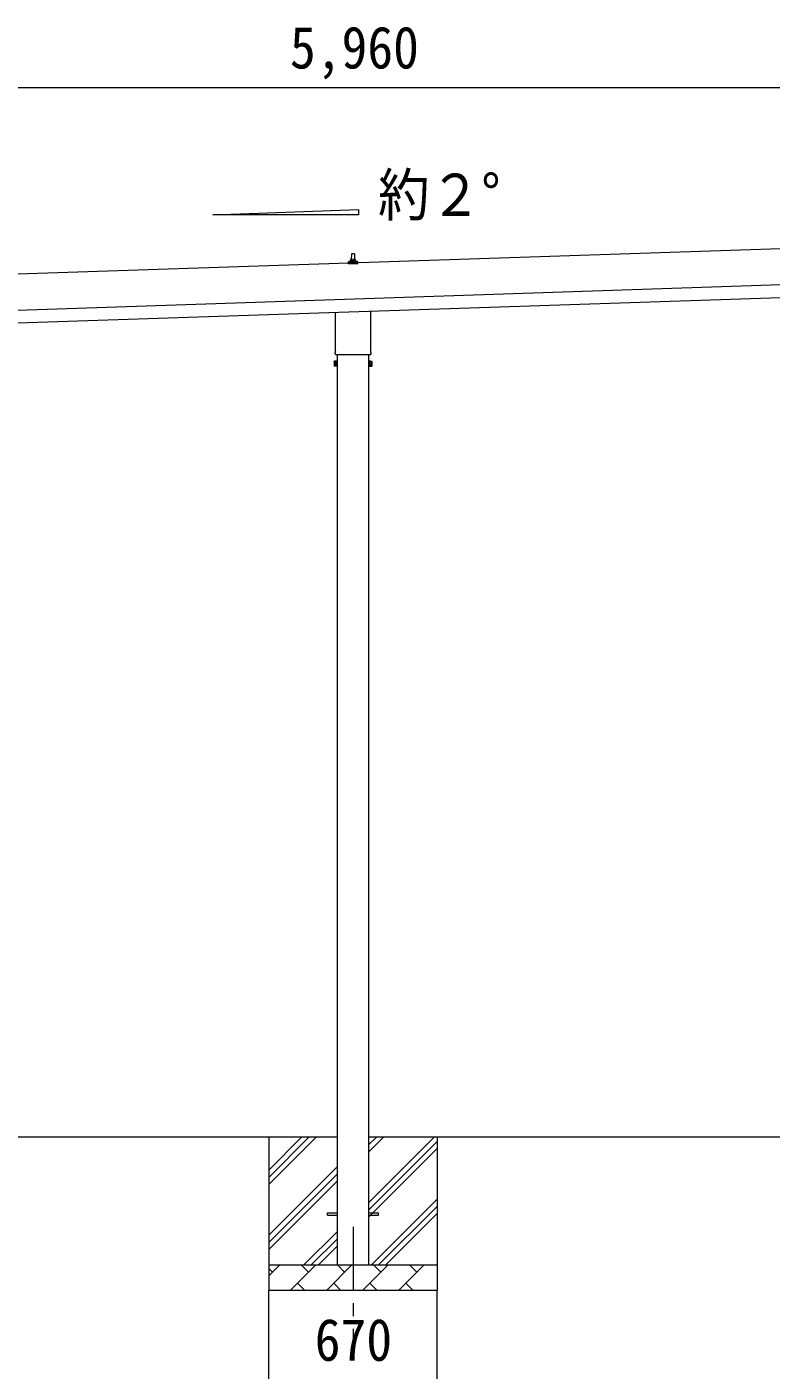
# Model space of a CAD drawing. Units: millimetres at full size, sheet at 1:50; details may follow other scales. Extents: x -14053 to 14053, y -9700 to 9700.
# Drawn here: x 2977 to 5892, y -6582 to -1321 of the extents above; entities that cross this region are included whole.
import ezdxf
from ezdxf.enums import TextEntityAlignment as Align

# ---------------------------------------------------------------- set-up
doc = ezdxf.new("R2010")
doc.units = ezdxf.units.MM
doc.header["$LTSCALE"] = 50
doc.linetypes.add('CHAIN1', pattern=[8, 5, -1, 1, -1])
for name, color, linetype, lineweight in [('0-0_0', 7, 'Continuous', 9), ('0-1_Defpoints', 4, 'Continuous', 9), ('0-6_PARTS1', 6, 'Continuous', 9)]:
    doc.layers.add(name, color=color, linetype=linetype, lineweight=lineweight)
doc.styles.add('ＭＳ ゴシック', font='')
doc.styles.get('ＭＳ ゴシック').set_extended_font_data('MS Gothic')

msp = doc.modelspace()

# ---------------------------------------------------------------- linework, layer by layer
at = {"layer": '0-0_0'}
for p, q in [((4192.08, -5669.8), (2317.08, -5669.8)), ((3924.58, -5669.8), (3924.58, -6269.8)), ((3924.58, -5854.85), (4109.63, -5669.8)), ((3924.58, -5826.56), (4081.35, -5669.8)), ((3924.58, -5798.28), (4053.07, -5669.8)), ((4317.08, -5924.9), (4572.18, -5669.8)), ((4317.08, -5726.91), (4374.19, -5669.8)), ((4317.08, -5698.62), (4345.91, -5669.8)), ((6192.08, -5669.8), (4317.08, -5669.8)), ((4584.58, -5669.8), (4584.58, -6269.8)), ((4317.08, -5953.18), (4584.58, -5685.68)), ((4317.08, -5981.46), (4584.58, -5713.96)), ((3924.58, -6052.84), (4192.08, -5785.34)), ((3924.58, -6081.12), (4192.08, -5813.62)), ((3924.58, -6109.41), (4192.08, -5841.91)), ((4326.74, -6169.8), (4584.58, -5911.95)), ((4355.03, -6169.8), (4584.58, -5940.24)), ((4383.31, -6169.8), (4584.58, -5968.52)), ((4062.18, -6169.8), (4192.08, -6039.9)), ((4090.47, -6169.8), (4192.08, -6068.18)), ((4118.75, -6169.8), (4192.08, -6096.46)), ((3924.58, -6169.8), (4584.58, -6169.8)), ((3924.58, -6212.69), (3967.48, -6169.8)), ((3938.92, -6198.35), (3924.58, -6184.01)), ((4008.9, -6269.8), (4108.9, -6169.8)), ((4080.34, -6198.35), (4051.79, -6169.8)), ((4150.32, -6269.8), (4250.32, -6169.8)), ((4221.77, -6198.35), (4193.21, -6169.8)), ((4291.74, -6269.8), (4391.74, -6169.8)), ((4363.19, -6198.35), (4334.63, -6169.8)), ((4433.16, -6269.8), (4533.16, -6169.8)), ((4504.61, -6198.35), (4476.06, -6169.8)), ((4581.3, -6169.8), (4584.58, -6166.51)), ((4037.45, -6241.24), (4066.01, -6269.8)), ((4178.87, -6241.24), (4207.43, -6269.8)), ((4320.29, -6241.24), (4348.85, -6269.8)), ((4461.72, -6241.24), (4490.27, -6269.8)), ((4584.58, -6269.8), (3924.58, -6269.8))]:
    msp.add_line(p, q, dxfattribs=at)
at = {"layer": '0-1_Defpoints'}
for p, q in [((7201.95, -2148.18), (1308.94, -2344.62)), ((4236.33, -2249.37), (4236.33, -2241.65)), ((4272.83, -2249.37), (4236.33, -2249.37)), ((4236.72, -2240.87), (4272.45, -2240.87)), ((4237.1, -2240.68), (4243.82, -2239.05)), ((4244.2, -2238.87), (4264.97, -2238.87)), ((4244.58, -2238.08), (4244.58, -2233.87)), ((4245.58, -2233.87), (4263.58, -2233.87)), ((4248.58, -2233.87), (4249.31, -2210.34)), ((4250.31, -2209.37), (4258.86, -2209.37)), ((4259.86, -2210.34), (4260.58, -2233.87)), ((4264.58, -2238.08), (4264.58, -2233.87)), ((4272.07, -2240.68), (4265.35, -2239.05)), ((4272.83, -2249.37), (4272.83, -2241.65)), ((1313.6, -2484.54), (7206.61, -2288.1)), ((1315.27, -2534.51), (7208.28, -2338.08)), ((4186.28, -2593.36), (4186.28, -2438.81)), ((4322.88, -2434.26), (4322.88, -2593.36)), ((4184.58, -2602.13), (4184.58, -2596.63)), ((4322.52, -2605.63), (4186.65, -2605.63)), ((4192.08, -2605.63), (4192.08, -6169.8)), ((4317.08, -6169.8), (4317.08, -2605.63)), ((4324.58, -2596.63), (4324.58, -2602.13)), ((4180.58, -2631.63), (4181.34, -2630.31)), ((4180.58, -2631.63), (4180.58, -2648.63)), ((4180.58, -2648.63), (4181.34, -2649.94)), ((4187.58, -2635.22), (4181.34, -2635.22)), ((4187.58, -2645.04), (4181.34, -2645.04)), ((4187.58, -2649.94), (4181.34, -2649.94)), ((4190.08, -2649.33), (4187.58, -2649.33)), ((4319.08, -2649.33), (4321.58, -2649.33)), ((4321.58, -2635.22), (4327.82, -2635.22)), ((4321.58, -2645.04), (4327.82, -2645.04)), ((4321.58, -2649.94), (4327.82, -2649.94)), ((4328.58, -2631.63), (4327.82, -2630.31)), ((4328.58, -2648.63), (4327.82, -2649.94)), ((4328.58, -2631.63), (4328.58, -2648.63)), ((4154.58, -5965.3), (4192.08, -5965.3)), ((4154.58, -5974.3), (4154.58, -5965.3)), ((4154.58, -5974.3), (4192.08, -5974.3)), ((4317.08, -5965.3), (4354.58, -5965.3)), ((4317.08, -5974.3), (4354.58, -5974.3)), ((4354.58, -5974.3), (4354.58, -5965.3))]:
    msp.add_line(p, q, dxfattribs=at)
at = {"layer": '0-1_Defpoints', "color": 7, "linetype": 'CHAIN1'}
msp.add_line((4254.58, -6019.8), (4254.58, -6519.8), dxfattribs=at)
at = {"layer": '0-1_Defpoints'}
for points in [[(4190.08, -2650.63), (4190.08, -2629.63), (4192.08, -2629.63), (4192.08, -2650.63)], [(4319.08, -2650.63), (4319.08, -2629.63), (4317.08, -2629.63), (4317.08, -2650.63)]]:
    msp.add_lwpolyline(points, close=True, dxfattribs=at)
for points in [[(4187.58, -2649.94), (4187.58, -2630.31), (4181.34, -2630.31)], [(4187.58, -2649.33), (4187.58, -2630.93), (4190.08, -2630.93)], [(4321.58, -2649.33), (4321.58, -2630.93), (4319.08, -2630.93)], [(4321.58, -2649.94), (4321.58, -2630.31), (4327.82, -2630.31)]]:
    msp.add_lwpolyline(points, dxfattribs=at)
for centre, radius, start, end in [((4237.33, -2241.65), 1, 103.62699, 180), ((4243.58, -2238.08), 1, 283.62699, 0), ((4248.67, -2234.5), 4.13, 90, 171.17633), ((4245.58, -2234.87), 1, 90, 180), ((4250.31, -2210.37), 1, 90, 178.60509), ((4257.92, -2233.87), 4.83, 133.60282, 180), ((4251.25, -2233.87), 4.83, 0, 46.39718), ((4258.86, -2210.37), 1, 1.39491, 90), ((4260.5, -2234.5), 4.13, 8.82367, 90), ((4263.58, -2234.87), 1, 0, 90), ((4265.58, -2238.08), 1, 180, 256.37301), ((4271.83, -2241.65), 1, 0, 76.37301), ((4188.58, -2596.63), 4, 125.09963, 180), ((4188.58, -2602.13), 4, 180, 194.47751), ((4188.58, -2602.13), 4, 194.47751, 241.04498), ((4320.58, -2602.13), 4, 298.95502, 345.52249), ((4320.58, -2596.63), 4, 0, 54.90037), ((4320.58, -2602.13), 4, 345.52249, 0), ((4196.82, -2640.13), 16.24, 162.41205, 197.58795), ((4184.93, -2632.77), 4.34, 145.61575, 214.38425), ((4184.93, -2647.49), 4.34, 145.61575, 214.38425), ((4312.34, -2640.13), 16.24, 342.41205, 17.58795), ((4324.24, -2632.77), 4.34, 325.61575, 34.38425), ((4324.24, -2647.49), 4.34, 325.61575, 34.38425)]:
    msp.add_arc(centre, radius, start, end, dxfattribs=at)
at = {"layer": '0-6_PARTS1'}
for p, q in [((1277.58, -1558.96), (7237.58, -1558.96)), ((3924.58, -6852.87), (3924.58, -6269.8)), ((4584.58, -6852.87), (4584.58, -6269.8))]:
    msp.add_line(p, q, dxfattribs=at)
at = {"layer": '0-6_PARTS1', "color": 4}
for p, q in [((3705.11, -2057.72), (4276.31, -2036.61)), ((4276.31, -2036.61), (4276.31, -2057.72)), ((4276.31, -2057.72), (3705.11, -2057.72))]:
    msp.add_line(p, q, dxfattribs=at)

# ---------------------------------------------------------------- texts
at = {"layer": '0-6_PARTS1', "color": 7, "style": 'ＭＳ ゴシック', "width": 0.9}
for s, p in [('5,960', (4007.58, -1533.96)), ('約２°', (4352.47, -2110.96)), ('670', (4104.58, -6594.5))]:
    msp.add_text(s, height=165, dxfattribs=at).set_placement(p, align=Align.BOTTOM_LEFT)

doc.saveas('drawing.dxf')
